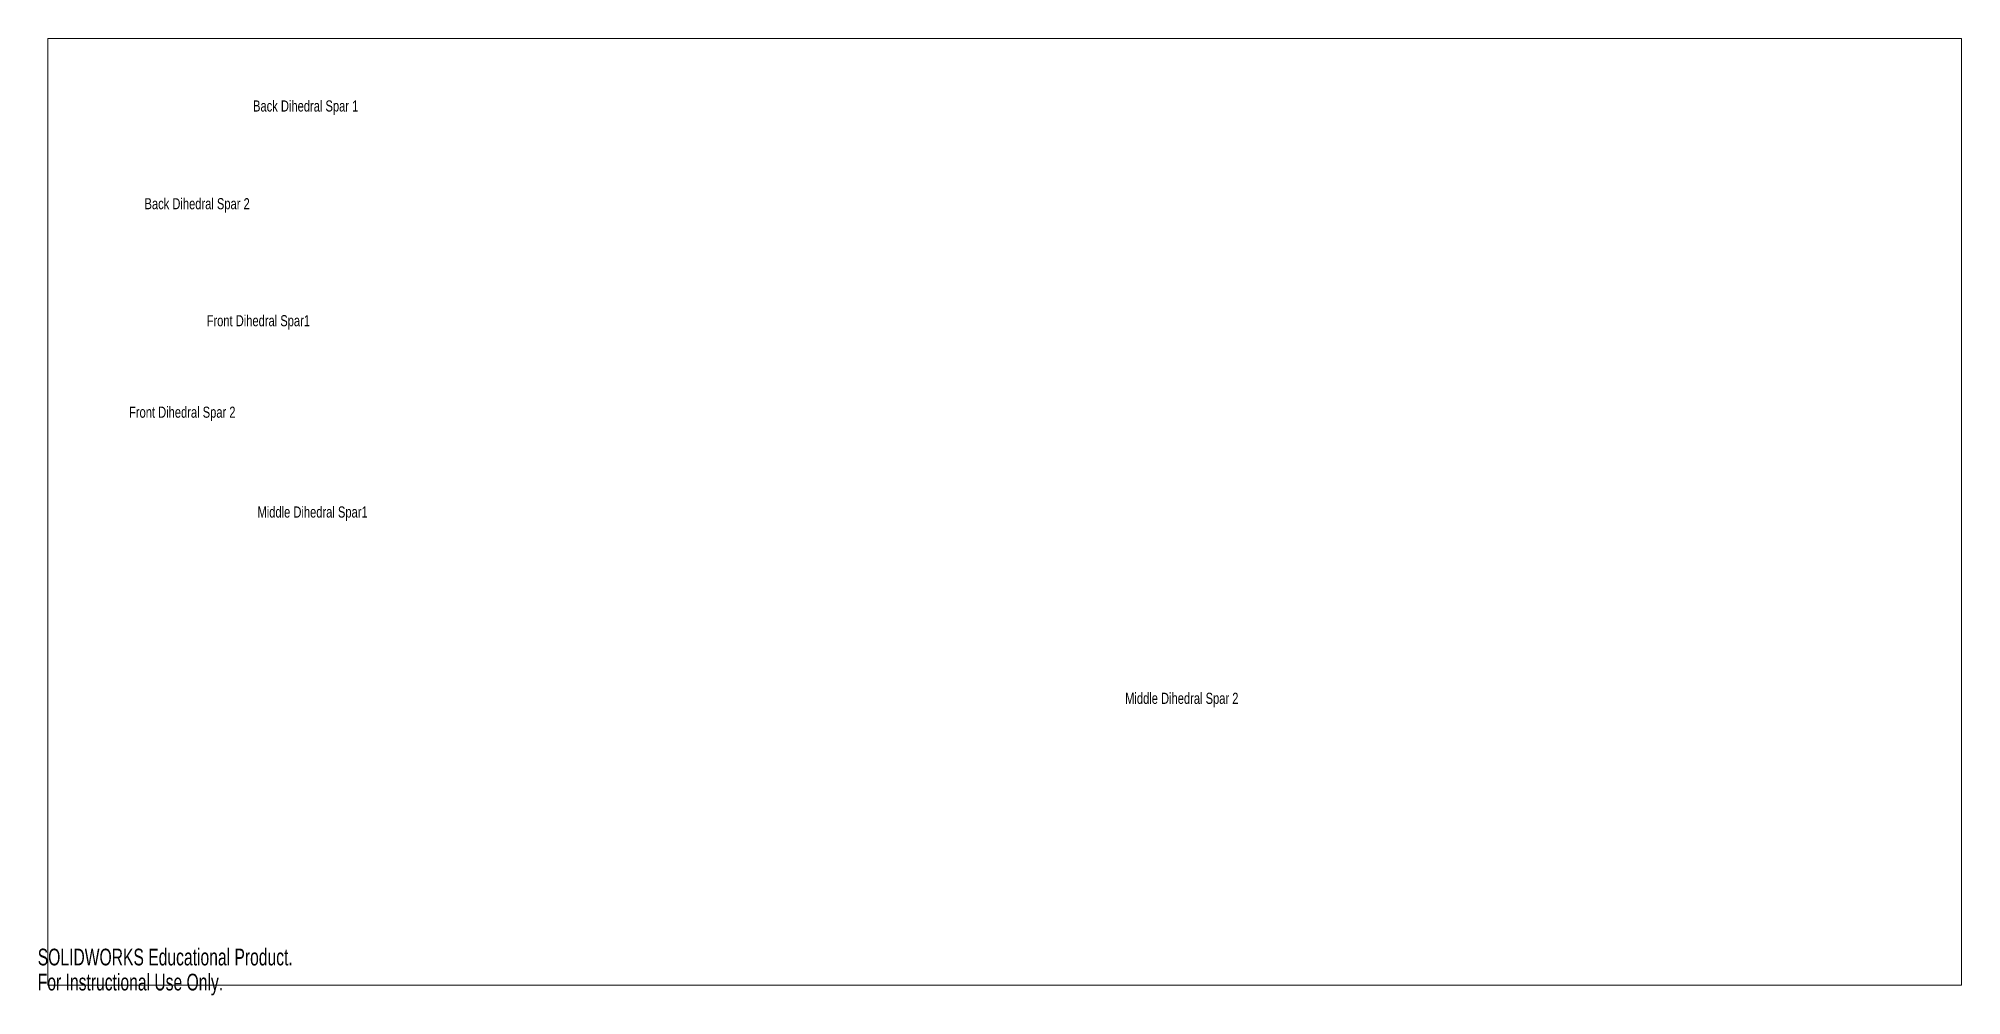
# Model space of a CAD drawing. Header units: inches. Extents: x 0 to 23.9, y 0 to 11.9.
import ezdxf

# ---------------------------------------------------------------- set-up
doc = ezdxf.new("R2010")
doc.units = ezdxf.units.IN
doc.header["$MEASUREMENT"] = 0
doc.layers.add('TEXT_LAYER', color=1, linetype='Continuous')
doc.styles.add('SLDTEXTSTYLE0', font='TXT', dxfattribs={"width": 0.75})
doc.styles.add('SLDTEXTSTYLE1', font='TXT', dxfattribs={"width": 0.7})

msp = doc.modelspace()

# ---------------------------------------------------------------- linework, layer by layer
at = {"color": 7, "linetype": 'Continuous', "lineweight": 18}
for p, q in [((0.125, 11.875), (23.875, 11.875)), ((0.125, 11.875), (0.125, 0.125)), ((23.875, 11.875), (23.875, 0.125)), ((0.125, 0.125), (23.875, 0.125))]:
    msp.add_line(p, q, dxfattribs=at)

# ---------------------------------------------------------------- texts
at = {"color": 7, "linetype": 'Continuous', "char_height": 0.2076, "attachment_point": 1, "style": 'SLDTEXTSTYLE1'}
for s, insert in [('SOLIDWORKS Educational Product.', (0, 0.579)), ('For Instructional Use Only.', (0, 0.268))]:
    msp.add_mtext(s, dxfattribs=dict(at, insert=insert))
at = {"layer": 'TEXT_LAYER', "char_height": 0.1378, "attachment_point": 1, "style": 'SLDTEXTSTYLE0'}
for s, insert in [('Back Dihedral Spar 1', (2.672, 11.106)), ('Back Dihedral Spar 2', (1.325, 9.893)), ('Front Dihedral Spar1', (2.096, 8.441)), ('Front Dihedral Spar 2', (1.133, 7.306)), ('Middle Dihedral Spar1', (2.727, 6.067)), ('Middle Dihedral Spar 2', (13.495, 3.755))]:
    msp.add_mtext(s, dxfattribs=dict(at, insert=insert))

doc.saveas('drawing.dxf')
